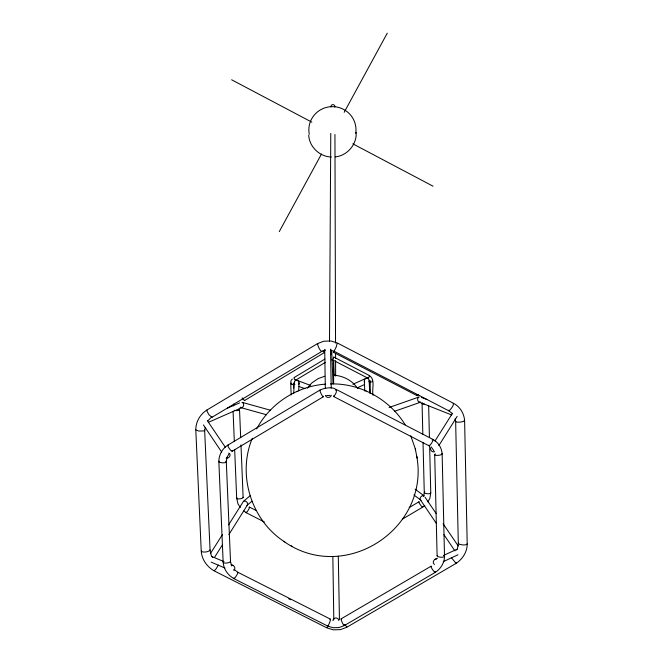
<?xml version="1.0" encoding="UTF-8"?>
<svg xmlns="http://www.w3.org/2000/svg" width="663" height="663" viewBox="0 0 663 663"><rect width="100%" height="100%" fill="white"/><g stroke="black" fill="none" stroke-linecap="round" stroke-linejoin="round"><path stroke-width="0.99" d="M356.139 132.285C357.075 144.327 347.288 155.681 335.329 156.891M329.503 341.569L330.779 133.396M298.657 390.955L299.054 382.766L298.458 381.275M293.701 393.532L294.322 382.269M367.841 377.587C367.973 379.369 369.921 376.07 369.158 375.391L333.845 357.084L333.406 357.713M195.8 429.864C195.767 421.859 200.002 414.532 206.657 410.173L317.486 343.641L323.793 341.205L330.97 340.981L337.426 343.036L453.583 403.319C459.998 406.759 464.083 413.372 464.606 420.582L467.2 543.975C467.216 551.947 462.617 559.108 456.069 563.384L346.79 627.256L340.467 629.635L333.282 629.85L326.809 627.844L214.24 570.909C207.071 566.832 201.776 559.613 201.245 551.226L195.8 429.864L198.726 431.049L203.823 430.933L204.792 430.345L205.157 427.734M332.925 620.651C332.809 617.145 338.652 616.971 338.743 620.477M233.517 405.855L233.766 404.04M448.818 410.223L448.743 410.728L452.68 413.745M333.671 395.91L333.671 396.549L429.094 445.826M333.58 351.846L333.58 352.376L417.143 395.695M423.674 496.338L424.27 492.559L423.027 442.378M457.47 548.666L458.307 543.503L455.647 421.602L455.091 418.917M331.351 395.206C331.061 398.09 325.906 398.223 325.417 395.388M364.766 391.004L364.319 380.794L364.832 379.269A2.71 2.495 -87.8 0 1 366.821 378.208L367.559 378.333A2.511 2.312 -87.8 0 1 369.142 380.811L369.755 393.068M369.001 381.606L369.142 380.811M370.302 393.424L370.178 380.686M293.444 383.637C291.181 387.341 289.325 380.703 292.342 379.103M252.338 438.235C236.973 474.783 251.318 520.728 284.825 541.969M346.882 627.024L344.909 624.621M467.2 543.975L465.517 544.87L462.94 544.961L459.26 544.265L458.473 543.138M333.182 363.788L333.522 363.051A2.71 2.66 -4.8 0 0 333.091 360.73L332.511 360.175A2.511 2.47 -4.7 0 0 331.782 359.827M455.812 421.254L456.6 422.132L460.304 422.157L463.851 421.303L464.324 420.276M256.689 428.92C270.065 403.543 297.041 386.073 325.657 384.142M334.417 351.042L333.58 352.376M218.425 565.042L215.674 569.451L214.174 570.694M279.264 231.627L321.505 153.998M344.188 112.312L387.267 33.15M327.928 626.228L326.726 627.621M228.892 453.973L226.92 457.553L226.307 461.879L230.517 561.37L231.561 565.945M427.884 501.899L429.897 498.303L430.759 492.899L429.624 445.76M244.647 400.469L324.464 352.525M438.873 445.602L457.163 416.381M214.704 557.119L222.32 544.994M228.851 534.593L247.349 505.148C248.749 503.068 245.501 499.894 243.462 501.352L228.578 524.881M434.953 441.069L452.431 413.364M210.378 553.63L222.511 534.461M335.95 390.275L336.489 389.571L432.964 439.428C438.276 442.296 441.682 447.815 442.138 453.79L444.508 556.182C444.525 562.829 440.746 568.829 435.276 572.393L344.312 625.565L339.042 627.554L333.058 627.728L327.671 626.054L233.956 578.65C227.956 575.26 223.597 569.202 223.166 562.207L218.84 461.481C218.898 454.893 222.238 448.602 227.89 445.105L319.947 390.076C326.934 386.612 342.73 385.982 333.671 396.549M201.519 550.82L201.403 551.583C204.138 552.47 207.9 552.18 210.08 550.224L204.627 429.997M337.169 343.343L336.282 346.84L334.028 351.299L330.58 350.205M307.334 388.145L311.759 382.999L318.232 378.573L324.746 376.244M233.807 570.47C236.326 568.406 233.956 564.843 231.172 564.644M330.663 354.448L331.633 353.155L331.591 351.597M207.884 420.798L211.862 416.778M424.809 505.372L422.679 507.17L402.3 519.162M252.039 501.195L246.86 505.463M243.462 501.352L250.597 495.36M206.466 410.331L209.027 414.856L211.945 417.276M324.887 359.106L294.239 377.471C293.402 378.192 295.557 381.399 295.681 379.592M208.348 422.356L242.194 407.472C244.175 406.485 244.233 403.046 242.02 402.317L270.628 410.289M431.58 446.97C428.721 448.636 431.994 452.986 434.655 451.785M437.547 558.188C434.563 558.379 431.422 562.216 434.406 564.511M332.859 359.81L333.845 357.084M211.754 417.433L321.373 351.688L325.574 350.064M295.516 380.255L325.475 362.305M232.116 451.254L323.171 396.864M409.212 507.551L418.95 501.816M291.364 383.065L290.75 383.769L291.156 394.899M341.155 618.836L431.016 566.26M453.177 403.552C454.47 404.621 450.716 409.527 448.917 410.878L333.937 351.199M443.232 561.669L457.959 554.774M443.879 555.271L457.445 549.014A2.884 2.76 2.3 0 0 456.169 550.166M352.898 384.267L366.075 378.333M357.34 387.78L364.65 384.499M227.45 408.151L239.658 402.872M296.378 391.642L297.148 391.361M304.267 388.526L304.872 388.303M389.065 407.505L419.107 396.971C416.919 397.817 417.184 401.272 419.24 402.126L451.669 414.963M394.427 411.333L420.682 402.184L419.24 402.126M242.194 407.472L240.122 407.297M434.837 559.439L436.461 559.282M231.42 565.382L233.061 565.44M326.66 395.521L330.099 395.413M330.481 383.935C360.332 383.032 389.645 399.375 405.168 424.784M331.367 156.998C319.699 156.799 309.248 146.796 308.693 135.103M333.53 375.167C343.003 375.714 352.443 380.396 357.589 388.493M226.124 458.05C228.868 459.103 231.859 454.528 228.868 453.061M294.239 377.471L294.67 377.678M240.777 407.612L266.509 414.74M299.013 386.479L304.698 388.601M357.597 387.772L358.161 387.979M365.429 390.681L366.158 390.955M297.173 380.413L310.367 385.36M421.502 397.402L427.204 399.615M223.63 561.478L211.364 556.34A2.884 2.76 -2.1 0 1 212.715 557.409M211.174 562.141L224.981 568.042M206.657 410.173L207.096 410.38M283.764 541.331C344.553 584.667 430.237 528.751 416.729 456.127M330.431 619.151L237.851 572.277L233.923 569.368M288.761 598.78L290.601 599.717M249.545 507.129L256.001 510.419M264.396 521.988L246.139 512.69L243.777 510.933M332.967 360.092L367.99 378.241M231.636 79.784L311.842 122.158M352.849 143.83L433.047 186.204M413.936 495.004L421.046 500.25M291.214 545.815L292.11 546.362M415.129 489.153L424.179 495.949C422.165 494.739 419.53 497.407 420.185 499.488L436.395 523.488M369.283 375.482C375.83 379.684 371.487 389.131 373.095 395.314M324.389 352.65L322.964 350.536M317.784 343.931C316.839 344.312 320.726 352.061 321.381 351.083M372.382 380.429C373.526 381.789 370.252 382.766 369.946 381.242M420.185 499.488L420.524 499.968M425.099 497.283L436.155 513.535M443.133 523.795L458.266 546.022M207.411 420.773L225.321 447.202M443.92 534.627L454.917 550.912M203.433 424.933L221.641 452.009M240.304 507.477L237.967 503.839L236.683 498.22L234.669 449.721M432.036 447.981L433.925 450.931M451.486 557.774L456.069 563.384L455.97 562.614M209.914 549.867L211.348 555.718M410.745 435.782L415.245 448.627L417.102 458.067M331.11 349.741L331.749 352.376L333.041 383.885M415.245 448.627L415.61 450.525M239.542 409.842L240.686 437.679M240.984 444.898L243.13 497.482M233.086 411.549L234.329 441.475M334.119 375.581L333.63 362.247L333.63 383.769M293.494 383.918L293.643 388.029M434.696 454.644L437.108 555.785M428.654 405.797L429.425 437.563M422.066 403.469L422.828 434.19M338.296 556.216L339.439 619.648M330.514 349.152L331.227 388.046M332.843 556.381L333.804 619.814M324.721 349.326L325.309 388.22M334.939 134.498L335.544 343.053M335.569 353.379L335.586 358.542M335.594 360.606L335.635 376.095M330.994 106.975A1.964 1.939 0.1 0 1 332.975 104.613A1.964 1.939 0.1 0 1 334.774 107.116M364.733 382.319A2.511 2.312 -87.8 0 1 364.319 380.794M298.458 381.275A2.71 2.47 84.5 0 0 296.427 380.338L295.698 380.512A2.511 2.296 84.5 0 0 294.281 383.073L294.48 383.86A2.71 2.47 84.5 0 0 294.886 384.557M299.054 382.766A2.511 2.296 84.5 0 1 298.748 384.316M418.378 394.576A3.274 0.58 -57.8 0 1 417.309 394.51M430.56 492.584A3.249 1.003 4.1 0 1 427.129 493.703A3.249 1.003 4.1 0 1 424.826 491.996M424.419 404.074A3.274 0.92 -6.5 0 1 422.621 402.864M422.604 506.532A3.257 0.522 54.8 0 1 420.615 505.123A3.257 0.522 54.8 0 1 419.19 501.883M248.956 507.551A3.257 0.472 -58.3 0 1 249.305 508.19A3.257 0.472 -58.3 0 1 247.034 511.902A3.257 0.472 -58.3 0 1 246.205 512.051M244.771 400.311A3.274 0.638 54.2 0 1 242.07 397.866M238.987 409.27A3.274 0.92 2.7 0 1 238.489 410.438A3.274 0.92 2.7 0 1 234.246 410.306M243.006 497.184A3.249 0.994 -7.9 0 1 239.791 498.874A3.249 0.994 -7.9 0 1 236.882 497.888M432.135 439.975A3.746 0.721 -57.9 0 1 432.889 440.58A3.746 0.721 -57.9 0 1 430.312 444.856A3.746 0.721 -57.9 0 1 429.011 445.146M443.704 555.412A3.705 1.235 4.3 0 1 441.533 557.251A3.705 1.235 4.3 0 1 437.249 555.412M441.906 453.475A3.738 1.119 -6.4 0 1 437.986 455.382A3.738 1.119 -6.4 0 1 435.326 453.906M329.909 619.648A3.713 0.514 -68.4 0 1 329.702 622.342A3.713 0.514 -68.4 0 1 327.605 625.789M435.185 571.605A3.729 0.638 55.1 0 1 434.166 571.622A3.729 0.638 55.1 0 1 431.315 567.528A3.729 0.638 55.1 0 1 431.737 566.65M344.304 624.737A3.713 0.58 65 0 1 342.489 623.029A3.713 0.58 65 0 1 341.387 618.91M237.603 572.343A3.729 0.572 -58.6 0 1 236.078 576.263A3.729 0.572 -58.6 0 1 234.047 577.854M323.179 396.225A3.763 0.481 64.1 0 1 321.273 393.988A3.763 0.481 64.1 0 1 320.196 390.25M232.199 450.567A3.738 0.779 54.4 0 1 229.506 448.826A3.738 0.779 54.4 0 1 228.254 445.213M225.685 461.183A3.738 1.127 2.6 0 1 223 462.824A3.738 1.127 2.6 0 1 219.072 461.141M230.376 561.006A3.705 1.227 -8.1 0 1 226.116 563.094A3.705 1.227 -8.1 0 1 223.961 561.395M355.733 133.371A23.57 23.238 0.2 0 0 323.784 108.251L321.099 109.494A23.57 23.238 0.2 0 0 309.265 134.216"/></g></svg>
